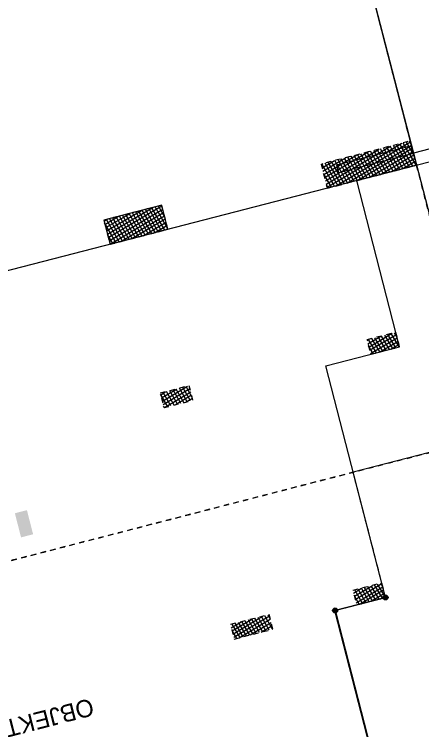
# Model space of a CAD drawing. Header units: metres. Extents: x 7515465 to 7515638, y 4752831 to 4752943.
# Drawn here: x 7515568.96 to 7515577.15, y 4752864.24 to 4752878.61 of the extents above; entities that cross this region are included whole.
import ezdxf

# ---------------------------------------------------------------- set-up
doc = ezdxf.new("R2010")
doc.units = ezdxf.units.M
doc.set_wipeout_variables(frame=1)
for name, pattern in [('Dashed Long', [529.166650772095, 317.4999952316285, -211.6666555404665]), ('Dashed Small', [141.11111111108, 70.55555555554, -70.55555555554]), ('HIDDEN', [0.375, 0.25, -0.125]), ('Wipeout_Contour', [1000, 0, -1000])]:
    doc.linetypes.add(name, pattern=pattern)
for name, color, linetype, lineweight, true_color in [('@VERTIKALET_Pen_No__61', 7, 'Continuous', 5, 0x6a6a6a), ('New_0_Pen_No__25', 7, 'Continuous', 5, 0x40a5ff), ('New_Drawing & Figure_Pen_No__5', 7, 'Continuous', 5, 0x40a5ff), ('New_Structural - Bearing_Pen_No__180', 7, 'Continuous', 5, 0xd6cda7), ('New_Structural - Bearing_Pen_No__62', 7, 'Continuous', 5, 0xaaaaaa), ('New_Structural - Bearing_Pen_No__87', 7, 'Continuous', 5, 0x6a6a6a)]:
    doc.layers.add(name, color=color, linetype=linetype, lineweight=lineweight, true_color=true_color)
for name, color, linetype, lineweight in [('New_0_Pen_No__1', 7, 'Continuous', 5), ('New_Drawing & Figure_Pen_No__20', 1, 'Continuous', 5), ('New_Drawing & Figure_Pen_No__7', 7, 'Continuous', 5), ('New_Structural - Bearing_Pen_No__42', 8, 'Continuous', 5)]:
    doc.layers.add(name, color=color, linetype=linetype, lineweight=lineweight)
doc.layers.add('New_Drawing & Figure', color=7, linetype='Continuous')
doc.layers.add('New_Structural - Bearing', color=7, linetype='Continuous')
doc.styles.add('GENERATED_STYLE_1', font='GOTHIC.TTF')
pattern_1 = [(44.99999999999999, (-27108401.52130333, 59053074.94903519), (-45.96193909124158, 45.96193909124162), []), (135.0000000000002, (-27108401.52130333, 59053074.94903519), (45.96193909124145, 45.96193909124175), [])]

# ---------------------------------------------------------------- blocks, each defined once
blk = doc.blocks.new('Slab_1', base_point=(-174769.3411182091, 188219.6006282046))
at = {"layer": 'New_Structural - Bearing_Pen_No__62', "color": 253, "linetype": 'HIDDEN', "lineweight": 5, "true_color": 0xaaaaaa, "flags": 128}
blk.add_lwpolyline([(-174769.3411182091, 188219.6006282046), (-172274.4193523228, 189598.4372816756), (-170438.9181113876, 186277.2051050439), (-164969.2272328511, 189300.0695388317), (-172955.0178526565, 203749.8760424107), (-175825.1672465503, 202163.6670657024), (-176439.7849515229, 203275.0379334837), (-179263.8318742216, 201714.3078691289), (-179772.1634692661, 202634.1032187566), (-182041.0721943639, 201377.3594473824)], close=True, dxfattribs=at)
blk = doc.blocks.new('Wall_14', base_point=(-187793.1125438996, 199586.9012530446))
at = {"color": 254, "linetype": 'Wipeout_Contour', "lineweight": 0, "ltscale": 1099270.414113902}
blk.add_wipeout([(-187793.11254389954, 199586.9012530446), (-188544.9445375986, 200947.29590214044), (-188676.229339987, 200874.74040157348), (-187924.3973462842, 199514.3457524851)], dxfattribs=at).dxf.layer = 'New_Structural - Bearing'
at = {"layer": 'New_Structural - Bearing_Pen_No__87', "color": 251, "linetype": 'Continuous', "lineweight": 5, "true_color": 0x6a6a6a, "flags": 128}
for points in [[(-188544.9445375986, 200947.2959021404), (-188676.229339987, 200874.7404015735)], [(-188676.229339987, 200874.7404015735), (-187924.3973462842, 199514.3457524851)], [(-187793.1125438996, 199586.9012530446), (-188544.9445375986, 200947.2959021404)], [(-187924.3973462842, 199514.3457524851), (-187793.1125438996, 199586.9012530446)]]:
    blk.add_lwpolyline(points, dxfattribs=at)
blk = doc.blocks.new('Slab_4', base_point=(-209152.8618583754, 189560.4187105522))
at = {"layer": 'New_Structural - Bearing_Pen_No__62', "color": 253, "linetype": 'HIDDEN', "lineweight": 5, "true_color": 0xaaaaaa, "flags": 128}
blk.add_lwpolyline([(-209152.8618583754, 189560.4187105522), (-200540.5478198789, 173976.9558724985), (-187604.5706408024, 181126.1177128032), (-174769.3411397189, 188219.600667119), (-183381.6551443599, 203803.0634730533)], close=True, dxfattribs=at)
blk = doc.blocks.new('Line_12', base_point=(-179770.5936972685, 202633.9241542742))
at = {"layer": 'New_Drawing & Figure', "linetype": 'Continuous', "lineweight": 0, "true_color": 0x000000}
blk.add_hatch(color=18, dxfattribs=at).paths.add_polyline_path([(-179820.5936972685, 202633.9241542742), (-179816.7876733206, 202614.7899825945), (-179805.9490366578, 202598.5688148811), (-179789.7278689407, 202587.7301782221), (-179770.5936972648, 202583.9241542742), (-179751.4595255926, 202587.7301782221), (-179735.2383578755, 202598.5688148811), (-179724.3997212127, 202614.7899825945), (-179720.5936972648, 202633.9241542742), (-179724.3997212127, 202653.0583259538), (-179735.2383578755, 202669.2794936672), (-179751.4595255926, 202680.1181303337), (-179770.5936972648, 202683.9241542816), (-179789.7278689407, 202680.1181303337), (-179805.9490366578, 202669.2794936672), (-179816.7876733206, 202653.0583259538)])
at = {"layer": 'New_Drawing & Figure_Pen_No__20', "color": 1, "linetype": 'Continuous', "lineweight": 5}
blk.add_line((-179746.4085304141, 202590.1625534743), (-179265.0358161293, 201719.1476588845), dxfattribs=at)
at = {"layer": 'New_Drawing & Figure_Pen_No__7', "color": 7, "linetype": 'Continuous', "lineweight": 5}
blk.add_circle((-179770.5936972685, 202633.9241542742), 50.00000000000001, dxfattribs=at)
blk = doc.blocks.new('Line_13', base_point=(-179265.0358161293, 201719.1476588845))
at = {"layer": 'New_Drawing & Figure', "linetype": 'Continuous', "lineweight": 0, "true_color": 0x000000}
blk.add_hatch(color=18, dxfattribs=at).paths.add_polyline_path([(-179315.0358161293, 201719.1476588845), (-179311.2297921777, 201700.0134872124), (-179300.3911555149, 201683.7923194915), (-179284.1699878015, 201672.9536828324), (-179265.0358161256, 201669.1476588845), (-179245.9016444497, 201672.9536828324), (-179229.6804767363, 201683.7923194915), (-179218.8418400735, 201700.0134872124), (-179215.0358161218, 201719.1476588845), (-179218.8418400735, 201738.2818305641), (-179229.6804767363, 201754.5029982775), (-179245.9016444497, 201765.3416349441), (-179265.0358161256, 201769.147658892), (-179284.1699878015, 201765.3416349441), (-179300.3911555149, 201754.5029982775), (-179311.2297921777, 201738.2818305641)])
at = {"layer": 'New_Drawing & Figure_Pen_No__20', "color": 1, "linetype": 'Continuous', "lineweight": 5}
blk.add_line((-179221.2742153294, 201743.3328257427), (-176442.4158605263, 203279.0890994668), dxfattribs=at)
at = {"layer": 'New_Drawing & Figure_Pen_No__7', "color": 7, "linetype": 'Continuous', "lineweight": 5}
blk.add_circle((-179265.0358161293, 201719.1476588845), 50.00000000000001, dxfattribs=at)
blk = doc.blocks.new('Column_83', base_point=(-182624.4032493979, 197566.2425304651))
at = {"layer": 'New_Structural - Bearing_Pen_No__42', "linetype": 'Continuous', "lineweight": 5}
h = blk.add_hatch(dxfattribs=at)
h.set_pattern_fill('CONCRETE_BLOCK', color=8, style=0, pattern_type=2)
h.set_pattern_definition(pattern_1)
h.paths.add_polyline_path([(-182348.0074458867, 197376.2284262404), (-182638.2294481285, 197901.3676358014), (-182900.799052909, 197756.2566346824), (-182610.5770506673, 197231.1174251214)])
at = {"layer": 'New_Structural - Bearing_Pen_No__42', "color": 8, "linetype": 'Dashed Small', "lineweight": 5, "flags": 128}
blk.add_lwpolyline([(-182348.0074458867, 197376.2284262404), (-182638.2294481285, 197901.3676358014), (-182900.799052909, 197756.2566346824), (-182610.5770506673, 197231.1174251214)], close=True, dxfattribs=at)
blk = doc.blocks.new('Column_84', base_point=(-184697.7064895034, 201316.2610904425))
at = {"layer": 'New_Structural - Bearing_Pen_No__42', "linetype": 'Continuous', "lineweight": 5}
h = blk.add_hatch(dxfattribs=at)
h.set_pattern_fill('CONCRETE_BLOCK', color=8, style=0, pattern_type=2)
h.set_pattern_definition(pattern_1)
h.paths.add_polyline_path([(-184421.3106859922, 201126.2469862178), (-184711.532688234, 201651.3861957788), (-184974.1022930145, 201506.2751946598), (-184683.8802907728, 200981.1359851062)])
at = {"layer": 'New_Structural - Bearing_Pen_No__42', "color": 8, "linetype": 'Dashed Small', "lineweight": 5, "flags": 128}
blk.add_lwpolyline([(-184421.3106859922, 201126.2469862178), (-184711.532688234, 201651.3861957788), (-184974.1022930145, 201506.2751946598), (-184683.8802907728, 200981.1359851062)], close=True, dxfattribs=at)
blk = doc.blocks.new('Column_132', base_point=(-182624.4032493979, 197566.2425304651))
at = {"layer": 'New_Structural - Bearing_Pen_No__42', "linetype": 'Continuous', "lineweight": 5}
h = blk.add_hatch(dxfattribs=at)
h.set_pattern_fill('CONCRETE_BLOCK', color=8, style=0, pattern_type=2)
h.set_pattern_definition(pattern_1)
h.paths.add_polyline_path([(-182348.0074458867, 197376.2284262404), (-182638.2294481285, 197901.3676358014), (-182900.799052909, 197756.2566346824), (-182610.5770506673, 197231.1174251214)])
at = {"layer": 'New_Structural - Bearing_Pen_No__42', "color": 8, "linetype": 'Dashed Small', "lineweight": 5, "flags": 128}
blk.add_lwpolyline([(-182348.0074458867, 197376.2284262404), (-182638.2294481285, 197901.3676358014), (-182900.799052909, 197756.2566346824), (-182610.5770506673, 197231.1174251214)], close=True, dxfattribs=at)
blk = doc.blocks.new('Column_136', base_point=(-188098.098451592, 200139.6241696924))
at = {"layer": 'New_Structural - Bearing_Pen_No__42', "linetype": 'Continuous', "lineweight": 5}
h = blk.add_hatch(dxfattribs=at)
h.set_pattern_fill('CONCRETE_BLOCK', color=8, style=0, pattern_type=2)
h.set_pattern_definition(pattern_1)
h.paths.add_polyline_path([(-187431.8648608215, 199450.9603892267), (-188326.7160343938, 201070.1396187022), (-188764.3320423588, 200828.2879501656), (-187869.4808687903, 199209.10872069)])
at = {"layer": 'New_Structural - Bearing_Pen_No__42', "color": 8, "linetype": 'Dashed Small', "lineweight": 5, "flags": 128}
blk.add_lwpolyline([(-187431.8648608215, 199450.9603892267), (-188326.7160343938, 201070.1396187022), (-188764.3320423588, 200828.2879501656), (-187869.4808687903, 199209.10872069)], close=True, dxfattribs=at)
blk = doc.blocks.new('Column_137', base_point=(-185761.5990637839, 195911.8695357516))
at = {"layer": 'New_Structural - Bearing_Pen_No__42', "linetype": 'Continuous', "lineweight": 5}
h = blk.add_hatch(dxfattribs=at)
h.set_pattern_fill('CONCRETE_BLOCK', color=8, style=0, pattern_type=2)
h.set_pattern_definition(pattern_1)
h.paths.add_polyline_path([(-185252.5690575615, 195507.6561604515), (-185833.0130620413, 196557.9345795736), (-186270.6290700063, 196316.0829110444), (-185690.1850655302, 195265.8044919223)])
at = {"layer": 'New_Structural - Bearing_Pen_No__42', "color": 8, "linetype": 'Dashed Small', "lineweight": 5, "flags": 128}
blk.add_lwpolyline([(-185252.5690575615, 195507.6561604515), (-185833.0130620413, 196557.9345795736), (-186270.6290700063, 196316.0829110444), (-185690.1850655302, 195265.8044919223)], close=True, dxfattribs=at)
blk = doc.blocks.new('Column_156', base_point=(-178528.1841662005, 200178.5268142894))
at = {"layer": 'New_Structural - Bearing_Pen_No__42', "linetype": 'Continuous', "lineweight": 5}
h = blk.add_hatch(dxfattribs=at)
h.set_pattern_fill('CONCRETE_BLOCK', color=8, style=0, pattern_type=2)
h.set_pattern_definition(pattern_1)
h.paths.add_polyline_path([(-178203.4180289842, 199900.9895084798), (-178590.3806986324, 200601.1751212254), (-178852.950303413, 200456.0641200989), (-178465.9876337647, 199755.8785073534)])
at = {"layer": 'New_Structural - Bearing_Pen_No__42', "color": 8, "linetype": 'Dashed Small', "lineweight": 5, "flags": 128}
blk.add_lwpolyline([(-178203.4180289842, 199900.9895084798), (-178590.3806986324, 200601.1751212254), (-178852.950303413, 200456.0641200989), (-178465.9876337647, 199755.8785073534)], close=True, dxfattribs=at)
blk = doc.blocks.new('Column_160', base_point=(-179756.1437297091, 202299.1437793151))
at = {"layer": 'New_Structural - Bearing_Pen_No__42', "linetype": 'Continuous', "lineweight": 5}
h = blk.add_hatch(dxfattribs=at)
h.set_pattern_fill('CONCRETE_BLOCK', color=8, style=0, pattern_type=2)
h.set_pattern_definition(pattern_1)
h.paths.add_polyline_path([(-179479.7479262017, 202109.1296750903), (-179769.9699284397, 202634.2688846514), (-180032.5395332202, 202489.1578835323), (-179742.3175309785, 201964.0186739713)])
at = {"layer": 'New_Structural - Bearing_Pen_No__42', "color": 8, "linetype": 'Dashed Small', "lineweight": 5, "flags": 128}
blk.add_lwpolyline([(-179479.7479262017, 202109.1296750903), (-179769.9699284397, 202634.2688846514), (-180032.5395332202, 202489.1578835323), (-179742.3175309785, 201964.0186739713)], close=True, dxfattribs=at)

msp = doc.modelspace()

# ---------------------------------------------------------------- hatches: boundary and pattern name
at = {"layer": 'New_Structural - Bearing_Pen_No__180', "linetype": 'Continuous', "lineweight": 5}
for points in [[(7515568.965908611, 4752868.600140387), (7515569.207985493, 4752868.662580623), (7515569.270425729, 4752868.420503741), (7515569.028348847, 4752868.358063505)], [(7515569.028348847, 4752868.358063505), (7515569.270425729, 4752868.420503741), (7515569.332865965, 4752868.178426859), (7515569.090789082, 4752868.115986623)]]:
    msp.add_hatch(color=1, dxfattribs=at).paths.add_polyline_path(points)

# ---------------------------------------------------------------- linework, layer by layer
at = {"layer": 'New_0_Pen_No__25', "color": 161, "linetype": 'Dashed Long', "lineweight": 5, "true_color": 0x40a5ff}
msp.add_lwpolyline([(7515575.786991434, 4752860.032521196), (7515574.967785804, 4752863.208530104), (7515576.197520959, 4752863.52572253), (7515575.391730534, 4752866.649721527), (7515576.409736055, 4752866.91230135), (7515575.759914474, 4752869.421760475)], dxfattribs=at)
at = {"layer": 'New_Drawing & Figure_Pen_No__5', "color": 161, "linetype": 'Continuous', "lineweight": 5, "true_color": 0x40a5ff}
msp.add_lwpolyline([(7515570.877145275, 4752873.999104453), (7515572.039099752, 4752874.298813831), (7515571.914220845, 4752874.782961532), (7515570.752266366, 4752874.483252155)], close=True, dxfattribs=at)

# ---------------------------------------------------------------- block references
at = {"layer": 'New_Drawing & Figure', "color": 1, "linetype": 'Continuous', "lineweight": 5, "xscale": 0.0009999874726117901, "yscale": 0.0009999874726117901, "zscale": 0.0009999874726117901, "rotation": 255.5358130294076}
for name, p in [('Line_12', (7515576.408762218, 4752866.910720736)), ('Line_13', (7515575.396717577, 4752866.649678437))]:
    msp.add_blockref(name, p, dxfattribs=at)
at = {"layer": 'New_Structural - Bearing', "color": 7, "lineweight": 5, "xscale": 0.0009999874726117901, "yscale": 0.0009999874726117901, "zscale": 0.0009999874726117901, "rotation": 255.5358130294076}
msp.add_blockref('Wall_14', (7515575.462152874, 4752875.439920159), dxfattribs=at)
at = {"layer": 'New_Structural - Bearing', "color": 8, "lineweight": 5, "xscale": 0.0009999874726117901, "yscale": 0.0009999874726117901, "zscale": 0.0009999874726117901, "rotation": 255.5358130294076}
for name, p in [('Column_137', (7515571.39623518, 4752874.390741117)), ('Column_84', (7515576.363533091, 4752872.010718677)), ('Column_83', (7515572.214568352, 4752870.939804543)), ('Column_132', (7515572.214568352, 4752870.939804543)), ('Column_160', (7515576.080987926, 4752866.980347607)), ('Column_156', (7515573.720902337, 4752866.320994467))]:
    msp.add_blockref(name, p, dxfattribs=at)
at = {"layer": 'New_Structural - Bearing', "color": 253, "linetype": 'HIDDEN', "lineweight": 5, "true_color": 0xaaaaaa, "xscale": 0.0009999874726117901, "yscale": 0.0009999874726117901, "zscale": 0.0009999874726117901, "rotation": 255.5358130294076}
msp.add_blockref('Slab_1', (7515561.202319365, 4752865.668338571), dxfattribs=at)

# ---------------------------------------------------------------- texts
at = {"layer": '@VERTIKALET_Pen_No__61', "color": 251, "linetype": 'Continuous', "lineweight": 5, "true_color": 0x6a6a6a, "insert": (7515569.487866575, 4752863.333528586), "char_height": 0.3499956154141266, "width": 4.667023432012153, "attachment_point": 5, "rotation": 194.46336723108553, "line_spacing_factor": 1.861048318967838, "style": 'GENERATED_STYLE_1'}
msp.add_mtext('\\A1;{\\pqc;\\fCentury Gothic|b0|i0|c0|p0;\\W1.000000;THE\\fCentury Gothic|b0|i0|c0|p0;\\W1.000000;M\\fCentury Gothic|b0|i0|c0|p0;\\W1.000000;ELI (PËRDHESA)\\P\\pqc;\\fCentury Gothic|b0|i0|c0|p0;\\W1.000000;OBJEKTI \\fCentury Gothic|b1|i0|c0|p0;\\W1.000000;-A-}', dxfattribs=at)

# ---------------------------------------------------------------- next in the draw order: linework, layer by layer
at = {"layer": 'New_0_Pen_No__1', "color": 7, "linetype": 'Continuous', "lineweight": 5}
msp.add_lwpolyline([(7515572.408622397, 4752893.509280775), (7515555.168170619, 4752889.06235522), (7515561.914274869, 4752862.908131683), (7515558.23989721, 4752861.960379031), (7515559.80073778, 4752855.909097934), (7515575.786991434, 4752860.032521196), (7515574.967785804, 4752863.208530104), (7515576.197520959, 4752863.52572253), (7515575.39223005, 4752866.647784937), (7515576.408940219, 4752866.910030643), (7515575.210000341, 4752871.558245432), (7515576.691489629, 4752871.940421265), (7515575.830805306, 4752875.27682953), (7515578.293458558, 4752875.912035372), (7515578.231019108, 4752876.15410921), (7515576.969095022, 4752875.828614116)], close=True, dxfattribs=at)
msp.add_lwpolyline([(7515577.031639495, 4752875.586133117), (7515559.791187717, 4752871.139207561)], dxfattribs=at)
at = {"layer": 'New_0_Pen_No__25', "color": 161, "linetype": 'Dashed Long', "lineweight": 5, "true_color": 0x40a5ff}
msp.add_lwpolyline([(7515567.25416561, 4752867.229324898), (7515561.202319367, 4752865.668338556), (7515553.848200522, 4752894.179796584), (7515571.088652301, 4752898.626722138), (7515578.442771145, 4752870.115264112), (7515575.76064069, 4752869.423447296)], dxfattribs=at)

# ---------------------------------------------------------------- next in the draw order: block references
at = {"layer": 'New_Structural - Bearing', "color": 253, "linetype": 'HIDDEN', "lineweight": 5, "true_color": 0xaaaaaa, "xscale": 0.0009999874726117901, "yscale": 0.0009999874726117901, "zscale": 0.0009999874726117901, "rotation": 255.5358130294076}
msp.add_blockref('Slab_4', (7515571.088652301, 4752898.626722138), dxfattribs=at)
at = {"layer": 'New_Structural - Bearing', "color": 8, "lineweight": 5, "xscale": 0.0009999874726117901, "yscale": 0.0009999874726117901, "zscale": 0.0009999874726117901, "rotation": 255.5358130294076}
msp.add_blockref('Column_136', (7515576.073526797, 4752875.597180989), dxfattribs=at)

doc.saveas('drawing.dxf')
